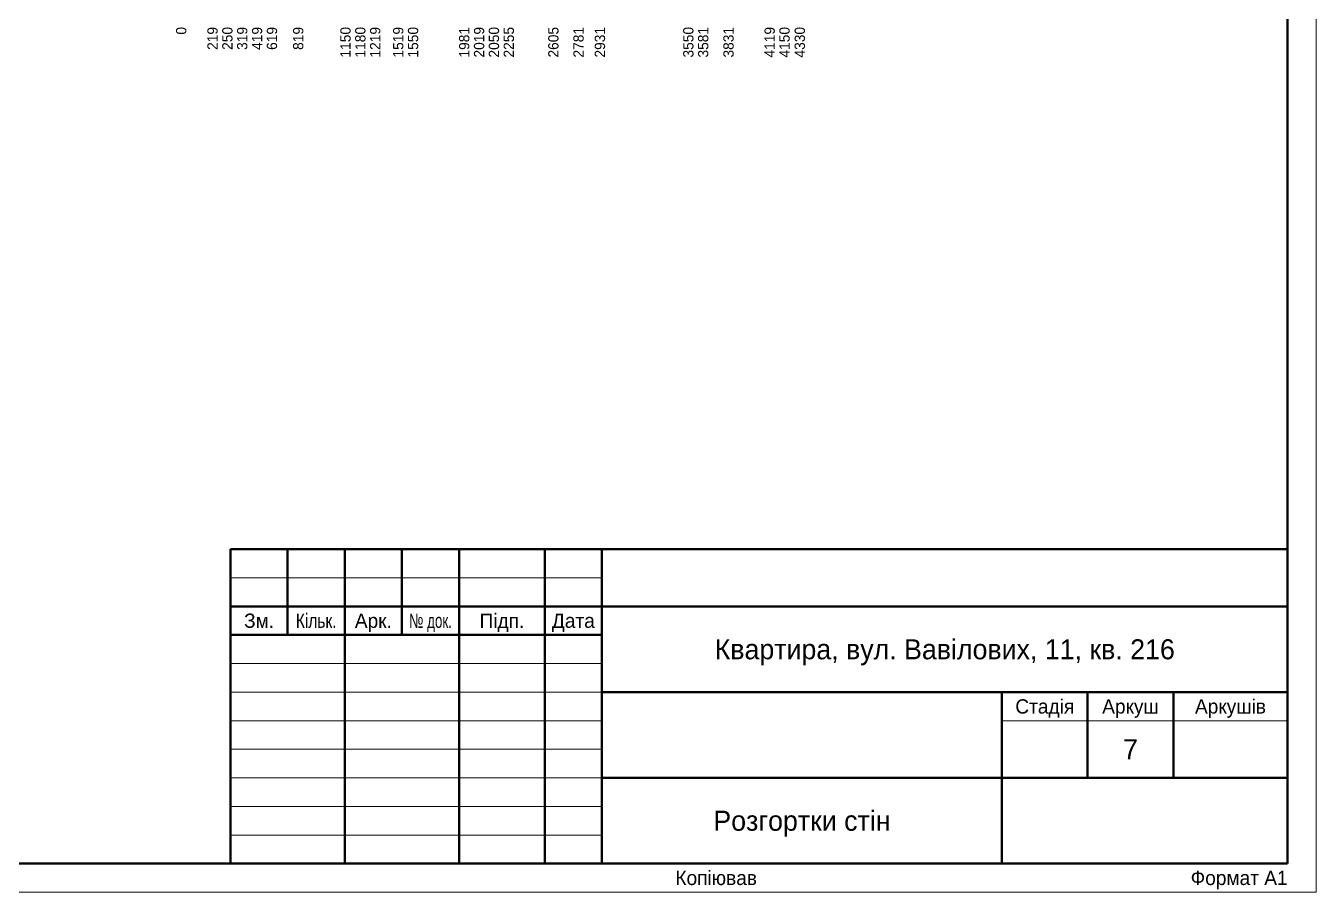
# Paper-space layout '07 Розгортки' of a CAD drawing. Header units: millimetres. Extents: x 0 to 841, y 0 to 594.
# Drawn here: x 615.2 to 841, y 0 to 151.6 of the extents above; entities that cross this region are included whole.
import ezdxf
from ezdxf.enums import TextEntityAlignment as Align

# ---------------------------------------------------------------- set-up
doc = ezdxf.new("R2010")
doc.units = ezdxf.units.MM
doc.layers.add('A-SHEET', color=7, linetype='Continuous')
doc.layers.add('E-ELEV', color=7, linetype='Continuous')
doc.styles.add('PLEX_LIGHT', font='IBMPlexSans-Light.ttf')

# ---------------------------------------------------------------- blocks, each defined once
blk = doc.blocks.new('STAMP_F3')
at = {"lineweight": 50}
for p, q in [((185, 55), (0, 55)), ((0, 55), (0, 0)), ((10, 40), (10, 55)), ((20, 40), (20, 55)), ((30, 40), (30, 55)), ((40, 40), (40, 55)), ((55, 40), (55, 55)), ((65, 0), (65, 55)), ((185, 0), (185, 55)), ((0, 45), (65, 45)), ((65, 45), (185, 45)), ((0, 40), (65, 40)), ((20, 0), (20, 40)), ((40, 0), (40, 40)), ((55, 0), (55, 40)), ((65, 30), (185, 30)), ((135, 0), (135, 30)), ((150, 15), (150, 30)), ((165, 15), (165, 30)), ((65, 15), (185, 15)), ((0, 0), (185, 0))]:
    blk.add_line(p, q, dxfattribs=at)
at = {"lineweight": 18}
for p, q in [((0, 50), (65, 50)), ((0, 35), (65, 35)), ((0, 30), (65, 30)), ((0, 25), (65, 25)), ((135, 25), (185, 25)), ((0, 20), (65, 20)), ((0, 15), (65, 15)), ((0, 10), (65, 10)), ((0, 5), (65, 5))]:
    blk.add_line(p, q, dxfattribs=at)
at = {"style": 'PLEX_LIGHT'}
for s, p in [('Зм.', (5, 42.5)), ('Арк.', (25, 42.5)), ('Підп.', (47.5, 42.5)), ('Дата', (60, 42.5)), ('Стадія', (142.5, 27.5)), ('Аркуш', (157.5, 27.5)), ('Аркушів', (175, 27.5))]:
    blk.add_text(s, height=2.5, dxfattribs=at).set_placement(p, align=Align.MIDDLE_CENTER)
for s, width, p in [('Кільк.', 0.81045, (15, 42.5)), ('№ док.', 0.701948, (35, 42.5))]:
    blk.add_text(s, height=2.5, dxfattribs=dict(at, width=width)).set_placement(p, align=Align.MIDDLE_CENTER)
for tag, height, p in [('CODE', 5, (125, 50)), ('DATE1', 2.5, (60, 37.5)), ('OBJECT', 3.5, (125, 37.5)), ('DATE2', 2.5, (60, 32.5)), ('OBJECT_2', 3.5, (125, 31.9)), ('DATE3', 2.5, (60, 27.5)), ('DATE4', 2.5, (60, 22.5)), ('BUILDING', 3.5, (100, 22.5)), ('STAGE', 3.5, (142.5, 20)), ('SHEET', 3.5, (157.5, 20)), ('SHEETS', 3.5, (175, 20)), ('DATE5', 2.5, (60, 17.5)), ('BUILDING_2', 3.5, (100, 16.9)), ('DATE6', 2.5, (60, 12.5)), ('IMAGE', 3.5, (100, 7.5)), ('DATE7', 2.5, (60, 7.5)), ('ORG', 2.5, (160, 7.5)), ('ORG_2', 2.5, (160, 3.5)), ('DATE8', 2.5, (60, 2.5)), ('IMAGE_2', 3.5, (100, 1.9))]:
    blk.add_attdef(tag, text='', height=height, dxfattribs=at).set_placement(p, align=Align.MIDDLE_CENTER)
for tag, p in [('ROLE1', (1, 37.5)), ('NAME1', (21, 37.5)), ('ROLE2', (1, 32.5)), ('NAME2', (21, 32.5)), ('ROLE3', (1, 27.5)), ('NAME3', (21, 27.5)), ('ROLE4', (1, 22.5)), ('NAME4', (21, 22.5)), ('ROLE5', (1, 17.5)), ('NAME5', (21, 17.5)), ('ROLE6', (1, 12.5)), ('NAME6', (21, 12.5)), ('ROLE7', (1, 7.5)), ('NAME7', (21, 7.5)), ('ROLE8', (1, 2.5)), ('NAME8', (21, 2.5))]:
    blk.add_attdef(tag, text='', height=2.5, dxfattribs=at).set_placement(p, align=Align.MIDDLE_LEFT)

psp = doc.layouts.new('07 Розгортки')

# ---------------------------------------------------------------- linework, layer by layer
at = {"layer": 'A-SHEET', "lineweight": 18}
for p, q in [((841, 0), (841, 594)), ((0, 0), (841, 0))]:
    psp.add_line(p, q, dxfattribs=at)
at = {"layer": 'A-SHEET', "lineweight": 50}
for p, q in [((836, 5), (836, 589)), ((20, 5), (836, 5))]:
    psp.add_line(p, q, dxfattribs=at)

# ---------------------------------------------------------------- block references
at = {"layer": 'A-SHEET'}
psp.add_blockref('STAMP_F3', (651, 5), dxfattribs=at).add_auto_attribs({'OBJECT': 'Квартира, вул. Вавілових, 11, кв. 216', 'IMAGE': 'Розгортки стін', 'SHEET': '7'})

# ---------------------------------------------------------------- texts
at = {"layer": 'A-SHEET', "style": 'PLEX_LIGHT'}
psp.add_text('Копіював', height=2.5, dxfattribs=at).set_placement((736, 2.5), align=Align.MIDDLE_CENTER)
psp.add_text('Формат A1', height=2.5, dxfattribs=at).set_placement((836, 2.5), align=Align.MIDDLE_RIGHT)
at = {"layer": 'E-ELEV', "true_color": 0x29251f, "style": 'PLEX_LIGHT'}
for s, p in [('0', (642.37, 151.39)), ('219', (647.85, 151.39)), ('250', (650.45, 151.39)), ('319', (653.05, 151.39)), ('419', (655.65, 151.39)), ('619', (658.25, 151.39)), ('819', (662.85, 151.39)), ('1150', (671.12, 151.39)), ('1180', (673.72, 151.39)), ('1219', (676.32, 151.39)), ('1519', (680.35, 151.39)), ('1550', (682.95, 151.39)), ('1981', (691.9, 151.39)), ('2019', (694.5, 151.39)), ('2050', (697.1, 151.39)), ('2255', (699.7, 151.39)), ('2605', (707.5, 151.39)), ('2781', (711.9, 151.39)), ('2931', (715.65, 151.39)), ('3550', (731.12, 151.39)), ('3581', (733.72, 151.39)), ('3831', (738.15, 151.39)), ('4119', (745.35, 151.39)), ('4150', (747.95, 151.39)), ('4330', (750.62, 151.39))]:
    psp.add_text(s, height=1.8, rotation=90, dxfattribs=at).set_placement(p, align=Align.MIDDLE_RIGHT)

doc.saveas('drawing.dxf')
